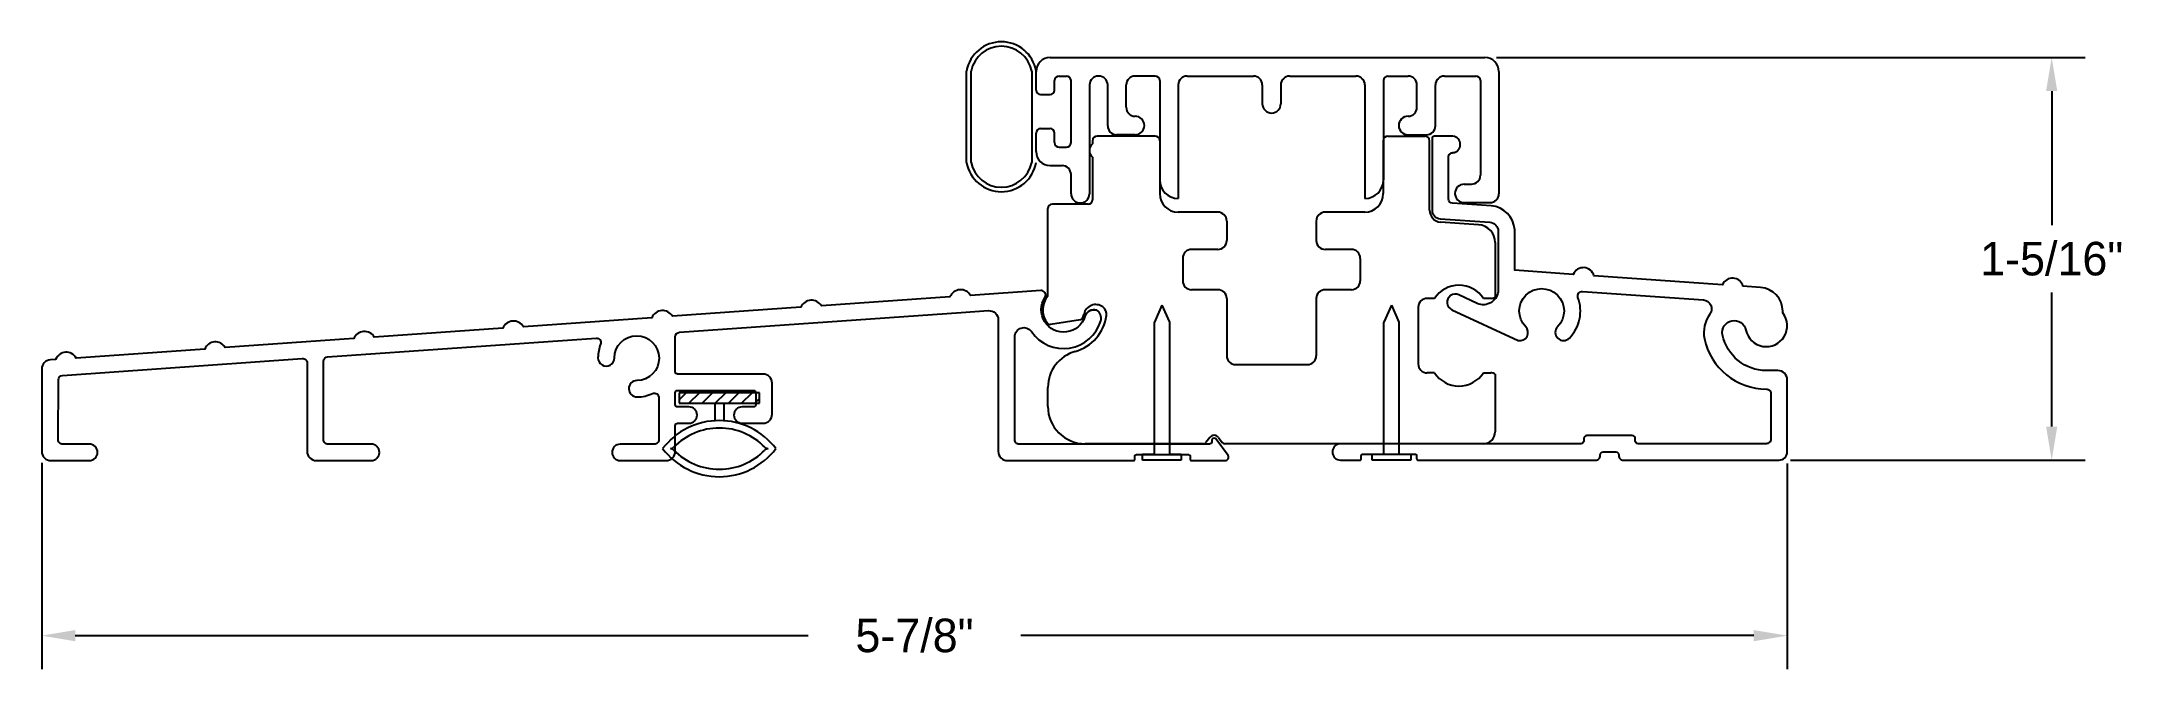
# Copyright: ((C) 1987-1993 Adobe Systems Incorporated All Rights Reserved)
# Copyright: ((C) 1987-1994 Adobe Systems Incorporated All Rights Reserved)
# Model space of a CAD drawing. Header units: inches. Extents: x 0.8 to 7.81, y 5.33 to 7.44.
import ezdxf

# ---------------------------------------------------------------- set-up
doc = ezdxf.new("R2010")
doc.units = ezdxf.units.IN
doc.header["$MEASUREMENT"] = 0
for name, color, linetype in [('ALUMINUM', 77, 'Continuous'), ('HATCH', 6, 'Continuous'), ('Threshold', 32, 'Continuous')]:
    doc.layers.add(name, color=color, linetype=linetype)
doc.layers.add('DIM', color=92, linetype='Continuous', lineweight=20)
doc.dimstyles.new('STANDARD$0', dxfattribs={"dimtxt": 0.18, "dimasz": 0.18, "dimexe": 0.18, "dimexo": 0.0625, "dimgap": 0.09, "dimtad": 0, "dimtih": 1, "dimtoh": 1, "dimdec": 4, "dimzin": 0, "dimdsep": 46, "dimtxsty": 'Standard', "dimcen": 0.09, "dimadec": 0, "dimazin": 0, "dimtfac": 1, "dimtdec": 4, "dimtofl": 0, "dimtmove": 1, "dimatfit": 3, "dimfxl": 1, "dimtolj": 1, "dimtzin": 0, "dimarcsym": 0})

# ---------------------------------------------------------------- blocks, each defined once
blk = doc.blocks.new('A$C7A845A8A')
at = {"layer": 'HATCH'}
h = blk.add_hatch(dxfattribs=at)
h.set_pattern_fill('ANSI31', color=256, scale=0.25, style=0)
h.set_pattern_definition([(45, (-4.508678, -4.312716), (-0.02209709, 0.02209709), [])])
h.paths.add_polyline_path([(0.325, 0), (0.325, 0.035), (0.055, 0.035), (0.055, 0)])
for p, q in [((0.175, 0.035), (0.175, 0.095)), ((0.205, 0.035), (0.205, 0.095)), ((0.325, 0.035), (0.055, 0.035)), ((0.055, 0.035), (0.055, 0)), ((0.055, 0), (0.325, 0)), ((0.325, 0), (0.325, 0.035))]:
    blk.add_line(p, q)
for centre, radius, start, end in [((0.19, 0.0427), 0.2389, 37.3107, 142.6893), ((0.19, 0.0427), 0.2139, 44.27909, 135.72091), ((0.19, 0.3323), 0.2389, 217.3107, 322.6893), ((0.0261, 0.2025), 0.015, 270, 315.72091), ((0.0261, 0.1725), 0.015, 44.27909, 90), ((0.19, 0.3323), 0.2139, 224.27909, 315.72091), ((0.3539, 0.2025), 0.015, 224.27909, 270), ((0.3539, 0.1725), 0.015, 90, 135.72091)]:
    blk.add_arc(centre, radius, start, end)
blk = doc.blocks.new('A$C38595899')
for p, q in [((0.065, 0.52), (0.04, 0.4625)), ((0.065, 0.52), (0.09, 0.4625)), ((0.04, 0.02), (0.04, 0.4625)), ((0.09, 0.4625), (0.09, 0.02)), ((0, 0.02), (0.04, 0.02)), ((0, 0), (0, 0.02)), ((0.09, 0.02), (0.13, 0.02)), ((0.13, 0.02), (0.13, 0)), ((0.13, 0), (0, 0))]:
    blk.add_line(p, q)
blk = doc.blocks.new('*D76')
at = {"layer": 'DEFPOINTS', "color": 0, "transparency": 16777216}
for p in [(0.8015, 6.062), (6.6564, 6.0599), (6.6564, 5.4438)]:
    blk.add_point(p, dxfattribs=at)
at = {"layer": 'DIM', "color": 0, "lineweight": -2, "transparency": 16777216}
for p, q in [((0.8015, 6.0229), (0.8015, 5.3313)), ((6.6564, 6.0209), (6.6564, 5.3313)), ((0.914, 5.4438), (3.3727, 5.4438)), ((6.5439, 5.4438), (4.0852, 5.4438))]:
    blk.add_line(p, q, dxfattribs=at)
at = {"layer": 'DIM', "color": 0, "transparency": 16777216}
for points in [[(0.914, 5.4625), (0.914, 5.425), (0.8015, 5.4438)], [(6.5439, 5.4625), (6.5439, 5.425), (6.6564, 5.4438)]]:
    blk.add_solid(points, dxfattribs=at)
at = {"layer": 'DIM', "color": 0, "transparency": 16777216, "insert": (3.7289, 5.4438), "char_height": 0.1125, "attachment_point": 5}
blk.add_mtext('\\A1;5-7/8"', dxfattribs=at)
blk = doc.blocks.new('*D77')
at = {"layer": 'DEFPOINTS', "color": 0, "transparency": 16777216}
for p in [(5.6422, 7.3824), (6.6289, 6.0324), (7.5436, 6.0324)]:
    blk.add_point(p, dxfattribs=at)
at = {"layer": 'DIM', "color": 0, "lineweight": -2, "transparency": 16777216}
for p, q in [((5.6812, 7.3824), (7.6561, 7.3824)), ((7.5436, 7.2699), (7.5436, 6.8199)), ((7.5436, 6.1449), (7.5436, 6.5949)), ((6.6679, 6.0324), (7.6561, 6.0324))]:
    blk.add_line(p, q, dxfattribs=at)
at = {"layer": 'DIM', "color": 0, "transparency": 16777216}
for points in [[(7.5248, 7.2699), (7.5623, 7.2699), (7.5436, 7.3824)], [(7.5248, 6.1449), (7.5623, 6.1449), (7.5436, 6.0324)]]:
    blk.add_solid(points, dxfattribs=at)
at = {"layer": 'DIM', "color": 0, "transparency": 16777216, "insert": (7.5436, 6.7074), "char_height": 0.1125, "attachment_point": 5}
blk.add_mtext('\\A1;1-5/16"', dxfattribs=at)

msp = doc.modelspace()

# ---------------------------------------------------------------- linework, layer by layer
for p, q in [((3.90383, 7.03066), (3.90383, 7.33736)), ((3.91883, 7.03066), (3.91883, 7.33736)), ((4.12199, 7.33736), (4.12199, 7.03066)), ((4.61345, 6.90999), (4.61345, 6.90999))]:
    msp.add_line(p, q)
for centre, radius, start, end in [((4.02041, 7.31701), 0.11835, 9.899523, 170.100477), ((4.02041, 7.31669), 0.10366, 11.498437, 168.501563), ((4.02041, 7.05101), 0.11835, 189.899523, 350.100477), ((4.02041, 7.05133), 0.10366, 191.498437, 348.501563)]:
    msp.add_arc(centre, radius, start, end)
at = {"layer": 'ALUMINUM'}
msp.add_lwpolyline([(6.65637, 6.30194, 0.4142136), (6.62537, 6.33294), (6.58637, 6.33294, -0.355321), (6.43952, 6.45238, -1), (6.51784, 6.46868, 1.262342), (6.64137, 6.52624), (6.64137, 6.53164, 0.3939105), (6.56695, 6.61144), (6.508, 6.61556, 0.721808), (6.43889, 6.6204), (6.008, 6.65053, 0.721808), (5.93889, 6.65536), (5.74215, 6.66912), (5.74215, 6.80494, 0.3782591), (5.66321, 6.8851), (5.53384, 6.89415, -0.3939105), (5.51989, 6.90911), (5.51989, 7.04855, -0.4142136), (5.53489, 7.06355, 0.9090909), (5.53489, 7.11855), (5.47289, 7.11855, 0.4142136), (5.46489, 7.11055), (5.46489, 6.87181, 0.3939105), (5.4928, 6.84188), (5.65924, 6.83025, -0.3939105), (5.68715, 6.80032), (5.68715, 6.60359, -0.5477359), (5.61614, 6.55821), (5.55471, 6.58666, 1), (5.5316, 6.53675), (5.75404, 6.43376, 0.7394232), (5.77915, 6.47996, -2.3810755), (5.88626, 6.47996, 1), (5.92553, 6.44145, 0.2909084), (5.95452, 6.57787, -0.545463), (5.96962, 6.59808), (6.37522, 6.56972, -0.5943511), (6.39711, 6.52178, 0.2155498), (6.37882, 6.43975, 0.355321), (6.58637, 6.27094, -0.4142136), (6.60137, 6.25594), (6.60137, 6.10243, -0.4142136), (6.58637, 6.08743), (6.15668, 6.08743, -0.4142136), (6.14668, 6.09743), (6.14668, 6.10512, 0.4142136), (6.13668, 6.11512), (5.98418, 6.11512, 0.4142136), (5.97418, 6.10512), (5.97418, 6.09743, -0.4142136), (5.96418, 6.08743), (5.15815, 6.08743, 1), (5.15815, 6.03243), (5.22268, 6.03243, 0.4142136), (5.22768, 6.03743), (5.22768, 6.04743, -0.4142136), (5.23268, 6.05243), (5.40833, 6.05243, -0.4142136), (5.41333, 6.04743), (5.41333, 6.03743, 0.4142136), (5.41833, 6.03243), (6.01418, 6.03243, 0.4142136), (6.02918, 6.04743), (6.02918, 6.05031, -0.4131648), (6.03915, 6.06031), (6.08168, 6.06031, -0.4142136), (6.09168, 6.05031), (6.09168, 6.04743, 0.4142136), (6.10668, 6.03243), (6.62887, 6.03243, 0.4142136), (6.65637, 6.05993)], format="xyb", close=True, dxfattribs=at)
msp.add_lwpolyline([(4.30071, 6.51459, -0.4239209), (4.34039, 6.53486, 0.4239209), (4.30071, 6.51459, -1.1558117), (4.16647, 6.57795, 0.6220389), (4.15292, 6.6012), (3.91699, 6.5847, 0.6217729), (3.84802, 6.57987), (3.41699, 6.54973, 0.6217729), (3.34802, 6.54491), (2.91699, 6.51477, 0.6217729), (2.84802, 6.50995), (2.41699, 6.47981, 0.6217729), (2.34802, 6.47498), (1.917, 6.44484, 0.6217729), (1.84803, 6.44002), (1.417, 6.40988, 0.6217729), (1.34803, 6.40506), (0.917, 6.37492, 0.6219066), (0.84802, 6.37009), (0.83029, 6.36885, 0.3939105), (0.80145, 6.33793), (0.80145, 6.062, 0.4142136), (0.83245, 6.031), (0.96095, 6.031, 1), (0.96095, 6.086), (0.87145, 6.086, -0.4142136), (0.85645, 6.101), (0.85708, 6.30165, -0.3930053), (0.87103, 6.31657), (1.67542, 6.37282, -0.4348124), (1.69147, 6.35785), (1.69147, 6.06225, 0.4142136), (1.72272, 6.031), (1.90646, 6.031, 1), (1.90646, 6.086), (1.76146, 6.086, -0.4235348), (1.74647, 6.10148), (1.74647, 6.3638, -0.3939105), (1.76042, 6.37876), (2.66093, 6.44173, -0.5496647), (2.67596, 6.42135, 0.0902218), (2.66719, 6.37565, 1), (2.72218, 6.37511, -2.3810755), (2.79792, 6.29937, 1), (2.79846, 6.24438, 0.1032157), (2.85033, 6.25573, -0.5437159), (2.87147, 6.24204), (2.87147, 6.10087, -0.4142136), (2.85647, 6.08587), (2.74189, 6.08587, 1), (2.74189, 6.03087), (2.89522, 6.03087, 0.4142136), (2.92647, 6.06212), (2.92647, 6.14804, -0.4142136), (2.93447, 6.15604), (2.97197, 6.15604, 1), (2.97197, 6.21104), (2.93447, 6.21104, -0.4142136), (2.92647, 6.21904), (2.92647, 6.25804, -0.4142136), (2.93447, 6.26604), (3.18847, 6.26604, -0.4142136), (3.19647, 6.25804), (3.19647, 6.21904, -0.4142136), (3.18847, 6.21104), (3.15097, 6.21104, 1), (3.15097, 6.15604), (3.22047, 6.15604, 0.4142136), (3.25147, 6.18704), (3.25147, 6.29004, 0.4142136), (3.22047, 6.32104), (2.93447, 6.32104, -0.4142136), (2.92647, 6.32904), (2.92647, 6.44631, -0.3939105), (2.94042, 6.46128), (3.88498, 6.52733), (3.97682, 6.53375, -0.4348124), (4.00998, 6.50282), (4.00998, 6.062, 0.4142136), (4.04098, 6.031), (4.46313, 6.031, 0.4142136), (4.46813, 6.036), (4.46813, 6.046, -0.4142136), (4.47313, 6.051), (4.64877, 6.051, -0.4142136), (4.65377, 6.046), (4.65377, 6.036, 0.4142136), (4.65877, 6.031), (4.77052, 6.031, 0.56134), (4.78108, 6.04832), (4.73964, 6.10366, 0.1989124), (4.73398, 6.106, 0.4142136), (4.72598, 6.098), (4.72598, 6.094, -0.4142136), (4.71798, 6.086), (4.07998, 6.086, -0.4142136), (4.06498, 6.101), (4.06498, 6.44578, -0.7379295), (4.12159, 6.46325, 0.6328087), (4.3537, 6.49982, 0.3364715), (4.34039, 6.53486)], format="xyb", dxfattribs=at)
at = {"layer": 'Threshold'}
for p, q in [((4.18396, 7.38243), (5.64217, 7.38243)), ((4.13696, 7.27343), (4.13696, 7.33543)), ((4.19896, 7.27343), (4.19896, 7.30543)), ((4.21396, 7.32043), (4.23896, 7.32043)), ((4.25396, 7.09714), (4.25396, 7.30543)), ((4.31596, 7.29043), (4.31596, 6.92586)), ((4.34698, 7.32043), (4.34596, 7.32043)), ((4.37698, 7.15355), (4.37698, 7.29043)), ((4.43898, 7.21555), (4.43898, 7.29043)), ((4.53645, 7.32043), (4.46898, 7.32043)), ((4.55145, 7.30543), (4.55145, 6.97199)), ((4.61345, 7.29043), (4.61345, 6.90999)), ((4.64345, 7.32043), (4.86568, 7.32043)), ((4.89568, 7.29043), (4.89568, 7.22743)), ((4.95768, 7.29043), (4.95768, 7.22743)), ((4.98768, 7.32043), (5.20991, 7.32043)), ((5.23991, 7.29043), (5.23991, 6.90999)), ((5.30191, 7.30543), (5.30191, 6.97199)), ((5.31691, 7.32043), (5.38438, 7.32043)), ((5.41438, 7.21555), (5.41438, 7.29043)), ((5.47638, 7.15355), (5.47638, 7.29043)), ((5.50638, 7.32043), (5.61217, 7.32043)), ((5.62717, 7.30543), (5.62717, 6.98786)), ((5.68917, 7.33543), (5.68917, 6.92586)), ((4.15196, 7.25843), (4.18396, 7.25843)), ((4.13696, 7.06714), (4.13696, 7.12914)), ((4.15196, 7.14414), (4.18396, 7.14414)), ((4.19896, 7.09714), (4.19896, 7.12914)), ((4.21396, 7.08214), (4.23896, 7.08214)), ((4.32652, 7.10355), (4.32652, 7.09261)), ((4.53645, 7.11855), (4.34152, 7.11855)), ((4.53645, 7.11855), (4.34152, 7.11855)), ((4.46898, 7.12355), (4.40698, 7.12355)), ((4.55145, 7.10355), (4.55145, 6.92603)), ((5.30145, 7.10355), (5.30145, 6.92603)), ((5.31645, 7.11855), (5.44145, 7.11855)), ((5.38438, 7.12355), (5.44638, 7.12355)), ((5.45645, 6.87067), (5.45645, 7.10355)), ((4.18396, 7.02014), (4.22396, 7.02014)), ((4.32652, 7.0488), (4.32652, 6.90586)), ((4.25396, 6.92586), (4.25396, 6.99014)), ((5.57285, 6.95786), (5.59717, 6.95786)), ((4.17645, 6.58278), (4.17645, 6.87586)), ((4.31152, 6.89086), (4.19145, 6.89086)), ((5.57285, 6.89586), (5.65917, 6.89586)), ((4.74645, 6.86403), (4.61345, 6.86403)), ((4.77645, 6.83403), (4.77645, 6.76903)), ((5.07645, 6.83403), (5.07645, 6.76903)), ((5.23945, 6.86403), (5.10645, 6.86403)), ((5.6211, 6.82185), (5.49366, 6.83076)), ((4.74645, 6.73903), (4.65853, 6.73903)), ((5.19437, 6.73903), (5.10645, 6.73903)), ((5.67691, 6.762), (5.67691, 6.57895)), ((4.62853, 6.70903), (4.62853, 6.63403)), ((5.22437, 6.70903), (5.22437, 6.63403)), ((4.74645, 6.60403), (4.65853, 6.60403)), ((5.19437, 6.60403), (5.10645, 6.60403)), ((4.77645, 6.57403), (4.77645, 6.38259)), ((5.07645, 6.57403), (5.07645, 6.38259)), ((5.41873, 6.54493), (5.41873, 6.35493)), ((5.47309, 6.57493), (5.44873, 6.57493)), ((5.66191, 6.57493), (5.63755, 6.57493)), ((4.18479, 6.48788), (4.28633, 6.50444)), ((4.80645, 6.35259), (5.04645, 6.35259)), ((5.47309, 6.32493), (5.44873, 6.32493)), ((5.63755, 6.32493), (5.66191, 6.32493)), ((5.67691, 6.32091), (5.67691, 6.1273)), ((4.17645, 6.2123), (4.17645, 6.27642)), ((4.71954, 6.10874), (4.70659, 6.09131)), ((4.74843, 6.10874), (4.76138, 6.09131)), ((4.69858, 6.0873), (4.30145, 6.0873)), ((5.63691, 6.0873), (4.76939, 6.0873))]:
    msp.add_line(p, q, dxfattribs=at)
for centre, radius, start, end in [((4.18396, 7.33543), 0.047, 90, 180), ((5.64217, 7.33543), 0.047, 0, 90), ((4.21396, 7.30543), 0.015, 90, 180), ((4.23896, 7.30543), 0.015, 0, 90), ((4.34596, 7.29043), 0.03, 90, 180), ((4.34698, 7.29043), 0.03, 0, 90), ((4.34698, 7.29043), 0.03, 0, 90), ((4.46898, 7.29043), 0.03, 90, 180), ((4.53645, 7.30543), 0.015, 0, 90), ((4.64345, 7.29043), 0.03, 90, 180), ((4.86568, 7.29043), 0.03, 0, 90), ((4.98768, 7.29043), 0.03, 90, 180), ((5.20991, 7.29043), 0.03, 0, 90), ((5.31691, 7.30543), 0.015, 90, 180), ((5.38438, 7.29043), 0.03, 360, 90), ((5.50638, 7.29043), 0.03, 90, 180), ((5.61217, 7.30543), 0.015, 0, 90), ((4.15196, 7.27343), 0.015, 180, 270), ((4.18396, 7.27343), 0.015, 270, 0), ((4.92668, 7.22743), 0.031, 180, 0), ((4.40698, 7.15355), 0.03, 180, 270), ((4.46898, 7.21555), 0.03, 180, 270), ((4.46898, 7.15455), 0.031, 270, 90), ((5.38438, 7.15455), 0.031, 90, 270), ((5.38438, 7.21555), 0.03, 270, 360), ((5.44638, 7.15355), 0.03, 270, 360), ((4.15196, 7.12914), 0.015, 90, 180), ((4.18396, 7.12914), 0.015, 360, 90), ((4.21396, 7.09714), 0.015, 180, 270), ((4.23896, 7.09714), 0.015, 270, 0), ((4.34335, 7.0707), 0.02762, 127.5456, 232.4544), ((4.34152, 7.10355), 0.015, 90, 180), ((4.53645, 7.10355), 0.015, 0, 90), ((5.31645, 7.10355), 0.015, 90, 180), ((5.44145, 7.10355), 0.015, 0, 90), ((4.18396, 7.06714), 0.047, 180, 270), ((4.22396, 6.99014), 0.03, 360, 90), ((4.61345, 6.97199), 0.062, 180, 270), ((5.23991, 6.97199), 0.062, 270, 360), ((5.57285, 6.92686), 0.031, 90, 270), ((5.59717, 6.98786), 0.03, 270, 0), ((4.19145, 6.87586), 0.015, 90, 180), ((4.28496, 6.92586), 0.031, 180, 0), ((4.31152, 6.90586), 0.015, 270, 0), ((4.61345, 6.92603), 0.062, 180, 270), ((5.23945, 6.92603), 0.062, 270, 0), ((5.49645, 6.87067), 0.04, 180, 266), ((5.65917, 6.92586), 0.03, 270, 0), ((4.74645, 6.83403), 0.03, 360, 90), ((5.10645, 6.83403), 0.03, 90, 180), ((5.61691, 6.762), 0.06, 0, 86), ((4.65853, 6.70903), 0.03, 90, 180), ((4.74645, 6.76903), 0.03, 270, 360), ((5.10645, 6.76903), 0.03, 180, 270), ((5.19437, 6.70903), 0.03, 0, 90), ((4.65853, 6.63403), 0.03, 180, 270), ((4.74645, 6.57403), 0.03, 360, 90), ((5.10645, 6.57403), 0.03, 90, 180), ((5.19437, 6.63403), 0.03, 270, 0), ((5.55532, 6.52011), 0.09883, 33.690281, 146.309719), ((4.22898, 6.53651), 0.07, 138.631286, 220.243631), ((4.22898, 6.53651), 0.145, 285.56885, 352.370729), ((4.22898, 6.53651), 0.07, 338.275731, 348.244774), ((4.33668, 6.5141), 0.04, 53.938374, 168.244774), ((4.34197, 6.52138), 0.031, 352.370729, 53.938374), ((5.44873, 6.54493), 0.03, 90, 180), ((5.66191, 6.60493), 0.03, 270, 300), ((4.18319, 6.49775), 0.01, 220.243631, 279.259681), ((4.28472, 6.51431), 0.01, 279.259681, 338.275731), ((4.30145, 6.27642), 0.125, 105.56885, 180), ((4.80645, 6.38259), 0.03, 180, 270), ((5.04645, 6.38259), 0.03, 270, 0), ((5.44873, 6.35493), 0.03, 180, 270), ((5.55532, 6.37976), 0.09883, 213.690281, 326.309719), ((5.66191, 6.29493), 0.03, 60, 90), ((4.30145, 6.2123), 0.125, 180, 270), ((4.73398, 6.098), 0.018, 36.612821, 143.387179), ((5.63691, 6.1273), 0.04, 270, 0), ((4.69858, 6.0973), 0.01, 270, 323.173102), ((4.76939, 6.0973), 0.01, 216.826898, 270)]:
    msp.add_arc(centre, radius, start, end, dxfattribs=at)

# ---------------------------------------------------------------- block references
for p in [(4.49386, 6.0323), (5.26361, 6.0323)]:
    msp.add_blockref('A$C38595899', p)
at = {"rotation": 180}
msp.add_blockref('A$C7A845A8A', (3.26419, 6.25843), dxfattribs=at)

# ---------------------------------------------------------------- dimensions: what is measured, and where the dimension line sits
at = {"layer": 'DIM'}
dim = msp.add_linear_dim(base=(7.54355, 6.03243), p1=(5.64217, 7.38243), p2=(6.62887, 6.03243), angle=90, text='1-5/16"', dimstyle='STANDARD$0', override={"dimscale": 0.625}, dxfattribs=at)
dim.commit()
dim.dimension.update_dxf_attribs({"geometry": '*D77', "text_midpoint": (7.54355, 6.70743)})
dim = msp.add_linear_dim(base=(6.65637, 5.44375), p1=(0.80145, 6.062), p2=(6.65637, 6.05993), text='5-7/8"', dimstyle='STANDARD$0', override={"dimscale": 0.625}, dxfattribs=at)
dim.commit()
dim.dimension.update_dxf_attribs({"geometry": '*D76', "text_midpoint": (3.72891, 5.44375)})

doc.saveas('drawing.dxf')
